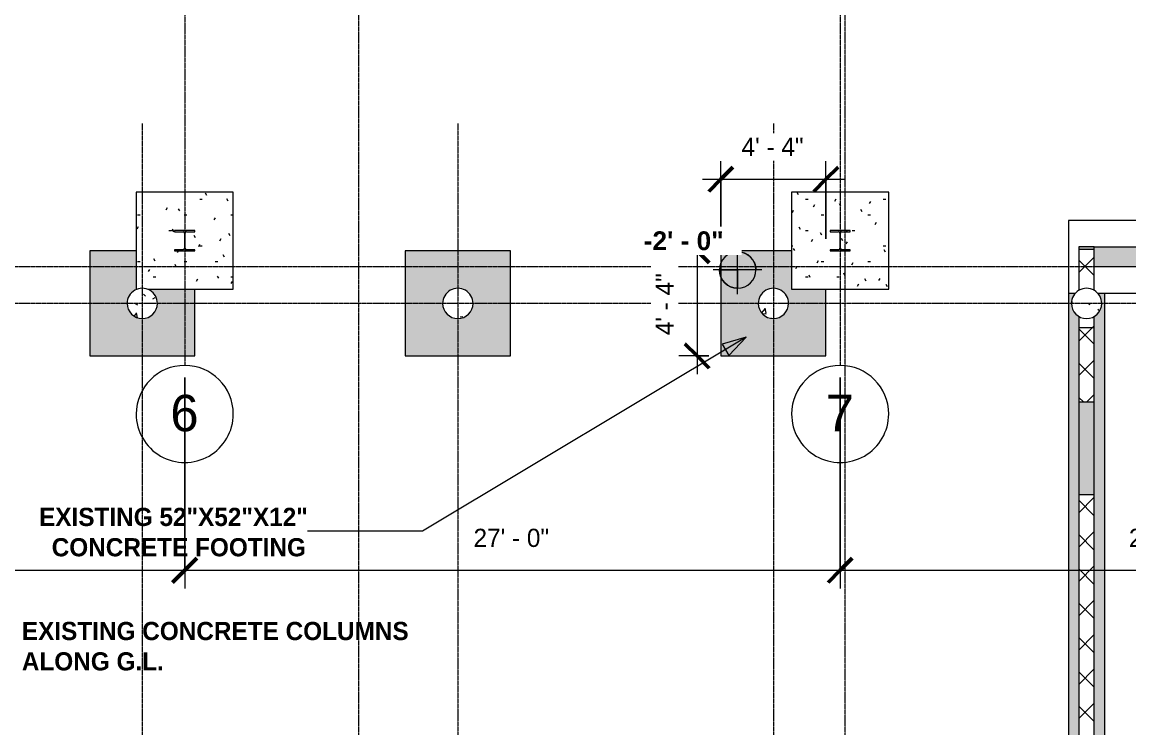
# Model space of a CAD drawing. Header units: inches. Extents: x -4066 to -1326, y 10241 to 12042.
# Drawn here: x -2469 to -1921, y 10590 to 10939 of the extents above; entities that cross this region are included whole.
import ezdxf

# ---------------------------------------------------------------- set-up
doc = ezdxf.new("R2010")
doc.units = ezdxf.units.IN
doc.header["$MEASUREMENT"] = 0
doc.linetypes.add('Grid Line 1_2_', pattern=[0.8749999999999999, 0.4999999999999999, -0.125, 0.125, -0.125])
for name, color, linetype, lineweight in [('A-ANNO-DIMS', 211, 'Continuous', 9), ('A-ANNO-DIMS-96', 211, 'Continuous', 9), ('A-WALL', 113, 'Continuous', 13), ('A-WALL-PATT', 111, 'Continuous', 20), ('G-ANNO-DIMS', 111, 'Continuous', 9), ('G-ANNO-TEXT', 231, 'Continuous', 9), ('S-COLS', 52, 'Continuous', 13), ('S-FNDN', 32, 'Continuous', 13), ('S-GRID', 1, 'Continuous', 9), ('S-GRID-IDEN', 1, 'Continuous', 9)]:
    doc.layers.add(name, color=color, linetype=linetype, lineweight=lineweight)
doc.styles.add('Arial', font='arial.ttf', dxfattribs={"height": 17.99999999999998})
doc.styles.add('Arial_B', font='arialbd.ttf', dxfattribs={"height": 9.285714285714281})
doc.styles.add('Century Gothic', font='', dxfattribs={"height": 8.999999999999991})
doc.styles.add('Century Gothic_B', font='', dxfattribs={"height": 8.999999999999991})
doc.styles.get('Century Gothic').set_extended_font_data('Century Gothic')
doc.styles.get('Century Gothic_B').set_extended_font_data('Century Gothic', bold=True)
doc.dimstyles.new('OD__1_16__Tol__', dxfattribs={"dimscale": 12, "dimtxt": 9.39751442745773, "dimasz": 1, "dimexe": 0.75, "dimexo": 0.5000000000000001, "dimgap": 0.75, "dimtad": 1, "dimdec": 4, "dimrnd": 0.0625, "dimzin": 3, "dimdsep": 46, "dimlunit": 4, "dimtxsty": 'Century Gothic', "dimblk1": 'OBLIQUE', "dimblk2": 'OBLIQUE', "dimsah": 1, "dimcen": 0.09, "dimdle": 0.75, "dimazin": 0, "dimtfac": 1, "dimtdec": 4, "dimtix": 1, "dimtmove": 0, "dimatfit": 3, "dimfxl": 1, "dimtvp": 1, "dimtfill": 1, "dimfrac": 2, "dimtolj": 1, "dimtzin": 0, "dimarcsym": 2})
pattern_1 = [(45, (0, 0), (-8.485281374238571, 8.485281374238571), []), (135, (0, 0), (-8.485281374238571, -8.48528137423857), [])]
pattern_2 = [(0, (0, 0), (30.72, 7.68), [1.267, -21.773, 1.267, -21.773, -122.88]), (0, (0, 0), (30.72, 7.68), [-46.08, 1.267, -44.813, 1.267, -21.773, -53.76]), (0, (0, 0), (30.72, 7.68), [-115.2, 1.267, -14.093, 1.267, -37.133]), (120, (11.52, 3.84), (-22.01107510106448, 22.76430040425796), [1.267, -21.773, 1.267, -21.773, -122.88]), (120, (11.52, 3.84), (-22.01107510106448, 22.76430040425796), [-46.07999999999999, 1.267, -44.813, 1.267, -21.773, -53.75999999999999]), (120, (11.52, 3.84), (-22.01107510106448, 22.76430040425796), [-115.2, 1.267, -14.093, 1.267, -37.133]), (240, (15.36, 19.2), (-8.708924898935503, -30.44430040425795), [1.267, -21.773, 1.267, -21.773, -122.88]), (240, (15.36, 19.2), (-8.708924898935503, -30.44430040425795), [-46.08, 1.267, -44.813, 1.267, -21.773, -53.76]), (240, (15.36, 19.2), (-8.708924898935503, -30.44430040425795), [-115.2, 1.267, -14.093, 1.267, -37.133])]

# ---------------------------------------------------------------- blocks, each defined once
blk = doc.blocks.new('Concrete-Round-Column - 14_-1371887-STRUCTURAL SCHEMATIC - 1ST FLOOR')
at = {"layer": 'S-COLS', "lineweight": 9}
h = blk.add_hatch(dxfattribs=at)
h.set_pattern_fill('FP_3', color=8, style=0, pattern_type=2)
h.set_pattern_definition([(49.99999999999999, (1942.391, -10800.395), (27.54270046216776, -2.409921005199992), [2.88, -31.68]), (355, (1942.391, -10800.395), (-5.327844435381706, 28.88426558997774), [2.304, -25.344]), (100.451, (1944.686, -10800.596), (22.21531621912823, 26.47392965322938), [2.448, -26.924]), (46.184, (1942.391, -10792.715), (40.98187469590783, -6.356421902997745), [4.32, -47.52]), (96.636, (1945.806, -10793.245), (35.89074818015425, 37.40618916795393), [3.671, -40.386]), (351.184, (1942.391, -10792.715), (35.89097341714983, 37.40621617016942), [3.456, -38.016]), (21, (1946.231, -10794.635), (22.92103572469458, -15.46073055541926), [2.88, -31.68]), (326, (1946.231, -10794.635), (9.343532092013643, 27.84573814869183), [2.304, -25.344]), (71.45100000000001, (1948.141, -10795.924), (32.26476914719338, 12.38442158028859), [2.448, -26.924]), (37.50000000000001, (1942.391, -10800.395), (0.4668550243151897, 12.7827070445298), [1.267, -23.77, 1.267, -24.461, -25.44]), (37.50000000000001, (1942.391, -10800.395), (0.4668550243151897, 12.7827070445298), [-50.765, 1.267, -24.173]), (7.499999999999999, (1942.391, -10800.395), (10.10158952275669, 15.14509036333994), [1.267, -13.402, 1.267, -23.194, -9.696]), (7.499999999999999, (1942.391, -10800.395), (10.10158952275669, 15.14509036333994), [-39.13, 1.267, -8.429]), (327.5, (1933.828, -10800.395), (20.49916090120071, -0.8657796178497925), [1.267, -8.333, 1.267, -28.685, -39.744]), (327.5, (1933.828, -10800.395), (20.49916090120071, -0.8657796178497925), [-39.552, 1.267, -38.477]), (317.5, (1929.988, -10800.395), (22.39477935398379, 3.844287929692774), [1.267, -11.213, 1.267, -18.624, -28.224]), (317.5, (1929.988, -10800.395), (22.39477935398379, 3.844287929692774), [-32.371, 1.267, -26.957])])
h.paths.add_polyline_path([(-0.9040251019169999, -7.445316555724445), (0.9040251019129072, -7.445316555724445), (2.659536652816541, -7.012621820129936), (4.260485600482069, -6.172378994190523), (5.613830611281286, -4.973419936796005), (6.640920192397174, -3.485423790318066), (7.2820636306933, -1.79486748214623), (7.499999999997953, 1.176658770418726e-11), (7.2820636306933, 1.794867482166694), (6.640920192397174, 3.48542379033887), (5.583827922115346, 5.000000000018814), (4.260485600482069, 6.172378994213033), (2.659536652816882, 7.012621820151423), (0.9040251019129072, 7.445316555745932), (-0.9040251019169999, 7.445316555745932), (-2.659536652820634, 7.012621820151423), (-4.260485600485139, 6.172378994213374), (-5.613830611285038, 4.97341993681681), (-6.640920192400926, 3.48542379033887), (-7.282063630697052, 1.794867482167717), (-7.488529641973741, -0.09446689736438428), (-7.262727904838811, -1.845851601097763), (-6.640920192400926, -3.485423790317383), (-5.613830611284697, -4.973419936794982), (-4.260485600485139, -6.172378994191887), (-2.659536652820975, -7.012621820129936), (-2.321458185012033, -7.09595067841252)], flags=0)
for centre, start, end in [((-1.106445951876571e-14, -1.696633765323441e-13), 359.9999999999996, 179.9999999999998), ((-1.030504382527269e-14, -1.700262953955794e-13), 179.9999999999998, 359.9999999999992)]:
    blk.add_arc(centre, 7.499999999999845, start, end, dxfattribs=at)
blk = doc.blocks.new('Concrete-Round-Column - 14_-V4-STRUCTURAL SCHEMATIC - 1ST FLOOR')
at = {"layer": 'S-COLS', "lineweight": 9}
h = blk.add_hatch(dxfattribs=at)
h.set_pattern_fill('FP_8', color=8, style=0, pattern_type=2)
h.set_pattern_definition([(49.99999999999999, (2253.203, -10800.395), (27.54270046216776, -2.409921005199992), [2.88, -31.68]), (355, (2253.203, -10800.395), (-5.327844435381706, 28.88426558997774), [2.304, -25.344]), (100.451, (2255.498, -10800.596), (22.21531621912823, 26.47392965322938), [2.448, -26.924]), (46.184, (2253.203, -10792.715), (40.98187469590783, -6.356421902997745), [4.32, -47.52]), (96.636, (2256.618, -10793.245), (35.89074818015425, 37.40618916795393), [3.671, -40.386]), (351.184, (2253.203, -10792.715), (35.89097341714983, 37.40621617016942), [3.456, -38.016]), (21, (2257.043, -10794.635), (22.92103572469458, -15.46073055541926), [2.88, -31.68]), (326, (2257.043, -10794.635), (9.343532092013643, 27.84573814869183), [2.304, -25.344]), (71.45100000000001, (2258.953, -10795.924), (32.26476914719338, 12.38442158028859), [2.448, -26.924]), (37.50000000000001, (2253.203, -10800.395), (0.4668550243151897, 12.7827070445298), [1.267, -23.77, 1.267, -24.461, -25.44]), (37.50000000000001, (2253.203, -10800.395), (0.4668550243151897, 12.7827070445298), [-50.765, 1.267, -24.173]), (7.499999999999999, (2253.203, -10800.395), (10.10158952275669, 15.14509036333994), [1.267, -13.402, 1.267, -23.194, -9.696]), (7.499999999999999, (2253.203, -10800.395), (10.10158952275669, 15.14509036333994), [-39.13, 1.267, -8.429]), (327.5, (2244.64, -10800.395), (20.49916090120071, -0.8657796178497925), [1.267, -8.333, 1.267, -28.685, -39.744]), (327.5, (2244.64, -10800.395), (20.49916090120071, -0.8657796178497925), [-39.552, 1.267, -38.477]), (317.5, (2240.8, -10800.395), (22.39477935398379, 3.844287929692774), [1.267, -11.213, 1.267, -18.624, -28.224]), (317.5, (2240.8, -10800.395), (22.39477935398379, 3.844287929692774), [-32.371, 1.267, -26.957])])
h.paths.add_polyline_path([(0.9040251019125661, -7.445316555723337), (2.6595366528162, -7.012621820128827), (4.260485600481046, -6.172378994190779), (5.613830611280945, -4.973419936794214), (6.640920192396833, -3.485423790316275), (7.282063630692959, -1.794867482144781), (7.499999999997612, 1.185185283247847e-11), (7.282063630692959, 1.794867482167802), (6.640920192396833, 3.485423790339979), (5.613830611280945, 4.973419936817918), (4.260485600481728, 6.172378994214141), (2.659536652816541, 7.01262182015236), (0.9040251019125661, 7.445316555747211), (-0.904025101917341, 7.445316555747211), (-2.659536652821316, 7.01262182015236), (-4.260485600485139, 6.172378994214823), (-5.613830611285379, 4.973419936817577), (-6.640920192401267, 3.485423790339979), (-7.282063630697393, 1.794867482168484), (-7.500000000002045, 1.082867129298393e-11), (-7.282063630697393, -1.794867482144781), (-6.640920192401267, -3.485423790316275), (-5.613830611285379, -4.973419936794214), (-4.260485600485821, -6.172378994190438), (-2.659536652821316, -7.012621820128827), (-0.904025101917341, -7.445316555723337)], flags=0)
for centre, start, end in [((-1.106445951876516e-14, -8.439824824113221e-14), 359.9999999999996, 179.9999999999998), ((-1.030504382527214e-14, -8.476116710436745e-14), 179.9999999999998, 359.9999999999993)]:
    blk.add_arc(centre, 7.499999999999845, start, end, dxfattribs=at)
blk = doc.blocks.new('Concrete-Round-Column - 14_-V5-STRUCTURAL SCHEMATIC - 1ST FLOOR')
at = {"layer": 'S-COLS', "lineweight": 9}
h = blk.add_hatch(dxfattribs=at)
h.set_pattern_fill('FP_9', color=8, style=0, pattern_type=2)
h.set_pattern_definition([(49.99999999999999, (2097.203, -10800.395), (27.54270046216776, -2.409921005199992), [2.88, -31.68]), (355, (2097.203, -10800.395), (-5.327844435381706, 28.88426558997774), [2.304, -25.344]), (100.451, (2099.498, -10800.596), (22.21531621912823, 26.47392965322938), [2.448, -26.924]), (46.184, (2097.203, -10792.715), (40.98187469590783, -6.356421902997745), [4.32, -47.52]), (96.636, (2100.618, -10793.245), (35.89074818015425, 37.40618916795393), [3.671, -40.386]), (351.184, (2097.203, -10792.715), (35.89097341714983, 37.40621617016942), [3.456, -38.016]), (21, (2101.043, -10794.635), (22.92103572469458, -15.46073055541926), [2.88, -31.68]), (326, (2101.043, -10794.635), (9.343532092013643, 27.84573814869183), [2.304, -25.344]), (71.45100000000001, (2102.953, -10795.924), (32.26476914719338, 12.38442158028859), [2.448, -26.924]), (37.50000000000001, (2097.203, -10800.395), (0.4668550243151897, 12.7827070445298), [1.267, -23.77, 1.267, -24.461, -25.44]), (37.50000000000001, (2097.203, -10800.395), (0.4668550243151897, 12.7827070445298), [-50.765, 1.267, -24.173]), (7.499999999999999, (2097.203, -10800.395), (10.10158952275669, 15.14509036333994), [1.267, -13.402, 1.267, -23.194, -9.696]), (7.499999999999999, (2097.203, -10800.395), (10.10158952275669, 15.14509036333994), [-39.13, 1.267, -8.429]), (327.5, (2088.64, -10800.395), (20.49916090120071, -0.8657796178497925), [1.267, -8.333, 1.267, -28.685, -39.744]), (327.5, (2088.64, -10800.395), (20.49916090120071, -0.8657796178497925), [-39.552, 1.267, -38.477]), (317.5, (2084.8, -10800.395), (22.39477935398379, 3.844287929692774), [1.267, -11.213, 1.267, -18.624, -28.224]), (317.5, (2084.8, -10800.395), (22.39477935398379, 3.844287929692774), [-32.371, 1.267, -26.957])])
h.paths.add_polyline_path([(0.9040251019125661, -7.445316555725724), (2.659536652816882, -7.012621820131215), (4.260485600481046, -6.172378994192825), (5.613830611280945, -4.973419936796602), (6.640920192396151, -3.485423790320368), (7.282063630692959, -1.794867482147509), (7.499999999997612, 8.441247700829989e-12), (7.282063630692959, 1.794867482164392), (6.640920192397515, 3.485423790336227), (5.613830611280604, 4.97341993681519), (4.260485600481387, 6.172378994211754), (2.659536652816541, 7.012621820149803), (0.9040251019125661, 7.445316555744653), (-0.904025101917341, 7.445316555744653), (-2.659536652821316, 7.012621820149803), (-4.260485600486844, 6.172378994210731), (-5.613830611285379, 4.97341993681519), (-6.640920192401267, 3.48542379033725), (-7.282063630697393, 1.794867482166097), (-7.500000000002387, 8.10018718766514e-12), (-7.282063630697393, -1.794867482147168), (-6.640920192401267, -3.485423790319345), (-5.613830611285379, -4.973419936796602), (-4.260485600485821, -6.172378994192825), (-2.659536652821316, -7.012621820131215), (-0.904025101917341, -7.445316555725724)], flags=0)
for centre, start, end in [((-1.106445951876516e-14, -8.439824824113221e-14), 359.9999999999996, 179.9999999999998), ((-1.030504382527214e-14, -8.476116710436745e-14), 179.9999999999998, 359.9999999999993)]:
    blk.add_arc(centre, 7.499999999999845, start, end, dxfattribs=at)
blk = doc.blocks.new('W-Wide Flange-Column - W10X49-1602557-STRUCTURAL SCHEMATIC - 1ST FLOOR')
at = {"layer": 'S-COLS', "lineweight": 9}
h = blk.add_hatch(dxfattribs=at)
h.set_pattern_fill('FP_18', color=256, style=0, pattern_type=2)
h.set_pattern_definition([(45, (2064.203, -10831.386), (-9.503515139147199, 9.503515139147199), []), (45, (2064.203, -10816.986), (-9.503515139147199, 9.503515139147199), [])])
h.paths.add_polyline_path([(-5.000000000001932, -4.990234374992951), (4.999999999996816, -4.990234374993121), (4.999999999997839, -4.431640624993235), (0.8613281249976125, -4.431640624993064), (0.3724300770677473, -4.229132422922759), (0.1699218749979536, -3.740234374993065), (0.1699218749979536, 3.740234375007048), (0.3724300770680883, 4.229132422936742), (0.8613281249965893, 4.431640625007048), (4.999999999997839, 4.431640625006877), (4.999999999997839, 4.990234375006763), (-5.000000000001932, 4.990234375006934), (-5.000000000001932, 4.431640625007048), (-0.8613281250017052, 4.431640625007048), (-0.3724300770721811, 4.229132422936742), (-0.1699218750023874, 3.740234375007048), (-0.1699218750023874, -3.740234374993065), (-0.3724300770725221, -4.229132422922759), (-0.8613281250037516, -4.431640624993064), (-5.000000000001932, -4.431640624993064)], flags=0)
for p, q in [((4.999999999999993, 4.990234374999829), (-5.000000000000004, 4.990234374999829)), ((-5.000000000000004, 4.990234374999829), (-5.000000000000004, 4.431640624999829)), ((-5.000000000000004, 4.431640624999829), (-0.8613281250000152, 4.431640624999829)), ((-0.169921875000006, 3.740234374999829), (-0.1699218750000061, -3.740234375000158)), ((0.169921874999994, -3.740234375000171), (0.1699218749999939, 3.740234374999825)), ((0.8613281249999939, 4.431640624999829), (4.999999999999993, 4.431640624999829)), ((4.999999999999993, 4.431640624999829), (4.999999999999993, 4.990234374999829)), ((-0.8613281250000059, -4.431640625000166), (-5.000000000000004, -4.431640625000166)), ((-5.000000000000004, -4.431640625000166), (-5.000000000000004, -4.990234375000167)), ((-5.000000000000004, -4.990234375000167), (4.999999999999993, -4.990234375000167)), ((4.999999999999993, -4.431640625000166), (0.8613281249999979, -4.431640625000167)), ((4.999999999999993, -4.990234375000167), (4.999999999999993, -4.431640625000166))]:
    blk.add_line(p, q, dxfattribs=at)
for centre, radius, start, end in [((-0.8613281250000059, 3.74023437499983), 0.6914062500000004, 2.671665932429354e-13, 90.00000000000081), ((0.8613281249999937, 3.74023437499983), 0.6914062499999992, 90.00000000000034, 180.0000000000004), ((-0.8613281250000059, -3.740234375000167), 0.6914062499999992, 269.9999999999999, 8.333053265434414e-13), ((0.8613281249999937, -3.740234375000167), 0.6914062500000004, 180.0000000000004, 270.0000000000001)]:
    blk.add_arc(centre, radius, start, end, dxfattribs=at)
blk = doc.blocks.new('W-Wide Flange-Column - W10X49-V15-STRUCTURAL SCHEMATIC - 1ST FLOOR')
at = {"layer": 'S-COLS', "lineweight": 9}
h = blk.add_hatch(dxfattribs=at)
h.set_pattern_fill('FP_28', color=256, style=0, pattern_type=2)
h.set_pattern_definition([(45, (2388.203, -10831.386), (-9.503515139147199, 9.503515139147199), []), (45, (2388.203, -10816.986), (-9.503515139147199, 9.503515139147199), [])])
h.paths.add_polyline_path([(4.999999999997498, -4.990234374990904), (4.999999999997498, -4.431640624990847), (0.8613281249972714, -4.431640624990847), (0.3724300770677473, -4.229132422920542), (0.1699218749972715, -3.740234374991018), (0.1699218749972715, 3.740234375009265), (0.3724300770677473, 4.229132422938789), (0.8613281249945429, 4.431640625009094), (4.999999999997498, 4.431640625009094), (4.999999999997498, 4.990234375009151), (-5.000000000002614, 4.990234375009151), (-5.000000000002614, 4.431640625009094), (-0.8613281250023873, 4.431640625009094), (-0.3724300770732042, 4.229132422938789), (-0.1699218750027285, 3.740234375009265), (-0.1699218750027285, -3.740234374991018), (-0.3724300770732042, -4.229132422920542), (-0.8613281250040926, -4.431640624990847), (-5.000000000002614, -4.431640624990847), (-5.000000000002614, -4.990234374990904)], flags=0)
for p, q in [((4.999999999999993, 4.990234374999829), (-5.000000000000004, 4.990234374999829)), ((-5.000000000000004, 4.990234374999829), (-5.000000000000004, 4.431640624999829)), ((-5.000000000000004, 4.431640624999829), (-0.8613281250000152, 4.431640624999829)), ((-0.169921875000006, 3.740234374999829), (-0.1699218750000061, -3.740234375000158)), ((0.169921874999994, -3.740234375000171), (0.1699218749999939, 3.740234374999825)), ((0.8613281249999939, 4.431640624999829), (4.999999999999993, 4.431640624999829)), ((4.999999999999993, 4.431640624999829), (4.999999999999993, 4.990234374999829)), ((-0.8613281250000059, -4.431640625000166), (-5.000000000000004, -4.431640625000166)), ((-5.000000000000004, -4.431640625000166), (-5.000000000000004, -4.990234375000167)), ((-5.000000000000004, -4.990234375000167), (4.999999999999993, -4.990234375000167)), ((4.999999999999993, -4.431640625000166), (0.8613281249999979, -4.431640625000167)), ((4.999999999999993, -4.990234375000167), (4.999999999999993, -4.431640625000166))]:
    blk.add_line(p, q, dxfattribs=at)
for centre, radius, start, end in [((-0.8613281250000059, 3.74023437499983), 0.6914062500000004, 2.671665932429354e-13, 90.00000000000081), ((0.8613281249999937, 3.74023437499983), 0.6914062499999992, 90.00000000000034, 180.0000000000004), ((-0.8613281250000059, -3.740234375000167), 0.6914062499999992, 269.9999999999999, 8.333053265434414e-13), ((0.8613281249999937, -3.740234375000167), 0.6914062500000004, 180.0000000000004, 270.0000000000001)]:
    blk.add_arc(centre, radius, start, end, dxfattribs=at)
blk = doc.blocks.new('Concrete-Round-Column - 14_-V19-STRUCTURAL SCHEMATIC - 1ST FLOOR')
at = {"layer": 'S-COLS', "lineweight": 9}
h = blk.add_hatch(dxfattribs=at)
h.set_pattern_fill('FP_32', color=8, style=0, pattern_type=2)
h.set_pattern_definition([(49.99999999999999, (2409.203, -10800.395), (27.54270046216776, -2.409921005199992), [2.88, -31.68]), (355, (2409.203, -10800.395), (-5.327844435381706, 28.88426558997774), [2.304, -25.344]), (100.451, (2411.498, -10800.596), (22.21531621912823, 26.47392965322938), [2.448, -26.924]), (46.184, (2409.203, -10792.715), (40.98187469590783, -6.356421902997745), [4.32, -47.52]), (96.636, (2412.618, -10793.245), (35.89074818015425, 37.40618916795393), [3.671, -40.386]), (351.184, (2409.203, -10792.715), (35.89097341714983, 37.40621617016942), [3.456, -38.016]), (21, (2413.043, -10794.635), (22.92103572469458, -15.46073055541926), [2.88, -31.68]), (326, (2413.043, -10794.635), (9.343532092013643, 27.84573814869183), [2.304, -25.344]), (71.45100000000001, (2414.953, -10795.924), (32.26476914719338, 12.38442158028859), [2.448, -26.924]), (37.50000000000001, (2409.203, -10800.395), (0.4668550243151897, 12.7827070445298), [1.267, -23.77, 1.267, -24.461, -25.44]), (37.50000000000001, (2409.203, -10800.395), (0.4668550243151897, 12.7827070445298), [-50.765, 1.267, -24.173]), (7.499999999999999, (2409.203, -10800.395), (10.10158952275669, 15.14509036333994), [1.267, -13.402, 1.267, -23.194, -9.696]), (7.499999999999999, (2409.203, -10800.395), (10.10158952275669, 15.14509036333994), [-39.13, 1.267, -8.429]), (327.5, (2400.64, -10800.395), (20.49916090120071, -0.8657796178497925), [1.267, -8.333, 1.267, -28.685, -39.744]), (327.5, (2400.64, -10800.395), (20.49916090120071, -0.8657796178497925), [-39.552, 1.267, -38.477]), (317.5, (2396.8, -10800.395), (22.39477935398379, 3.844287929692774), [1.267, -11.213, 1.267, -18.624, -28.224]), (317.5, (2396.8, -10800.395), (22.39477935398379, 3.844287929692774), [-32.371, 1.267, -26.957])])
h.paths.add_polyline_path([(0.9040251019129072, -7.445316555725724), (2.659536652817223, -7.012621820131215), (4.260485600480705, -6.172378994193166), (5.613830611280945, -4.973419936796943), (6.640920192397174, -3.485423790318662), (7.282063630692959, -1.794867482147168), (7.499999999997612, 8.782308213994837e-12), (7.282063630692959, 1.794867482164733), (6.640920192397515, 3.485423790336227), (5.613830611280945, 4.973419936814849), (4.260485600481387, 6.172378994211754), (2.659536652816882, 7.012621820149803), (0.9040251019129072, 7.445316555744653), (-0.9040251019169999, 7.445316555744653), (-2.70219236569892, 6.990234375014238), (-4.260485600485821, 6.172378994211754), (-5.613830611285379, 4.973419936814849), (-6.640920192401267, 3.48542379033725), (-7.282063630697393, 1.794867482166097), (-7.500000000002045, 8.10018718766514e-12), (-7.282063630697393, -1.794867482147168), (-6.640920192401267, -3.485423790319004), (-5.613830611285379, -4.973419936796602), (-4.260485600485139, -6.172378994193166), (-2.659536652820975, -7.012621820131215), (-0.9040251019169999, -7.445316555725724)], flags=0)
for centre, start, end in [((-1.106445951876516e-14, -8.439824824113221e-14), 359.9999999999996, 179.9999999999998), ((-1.030504382527214e-14, -8.476116710436745e-14), 179.9999999999998, 359.9999999999993)]:
    blk.add_arc(centre, 7.499999999999845, start, end, dxfattribs=at)
blk = doc.blocks.new('Grid - Grid Head - Circle-50561-STRUCTURAL SCHEMATIC - 1ST FLOOR')
at = {"layer": 'S-GRID-IDEN'}
for centre, start, end in [((3.326430646399931e-61, -4.078299540852453e-18), 359.9999999999996, 179.9999999999998), ((-3.063147132161011e-60, 3.755506388259091e-17), 179.9999999999998, 359.9999999999993)]:
    blk.add_arc(centre, 0.2500000000000002, start, end, dxfattribs=at)
blk = doc.blocks.new('DIMBLOCK11-STRUCTURAL SCHEMATIC - 1ST FLOOR')
at = {"layer": 'A-ANNO-DIMS-96'}
for p, q in [((-2123.203253864361, 10832.39539013941), (-2123.203253864361, 10870.76186292059)), ((-2071.203253864361, 10832.39539013941), (-2071.203253864361, 10870.76186292059)), ((-2132.203253864361, 10861.76186292059), (-2062.203253864361, 10861.76186292059)), ((-2123.203253864361, 10861.76186292059), (-2123.203253864361, 10832.39539013941)), ((-2071.203253864361, 10861.76186292059), (-2071.203253864361, 10832.39539013941))]:
    blk.add_line(p, q, dxfattribs=at)
at = {"layer": 'A-ANNO-DIMS-96', "lineweight": 50}
for p, q in [((-2123.203253864361, 10861.76186292059), (-2117.203253864361, 10867.76186292059)), ((-2071.203253864361, 10861.76186292059), (-2065.203253864361, 10867.76186292059)), ((-2123.203253864361, 10861.76186292059), (-2129.203253864361, 10855.76186292059)), ((-2071.203253864361, 10861.76186292059), (-2077.203253864361, 10855.76186292059))]:
    blk.add_line(p, q, dxfattribs=at)
at = {"layer": 'A-ANNO-DIMS-96', "color": 0, "insert": (-2112.94036135796, 10882.29770014705), "char_height": 8.999999999999998, "width": 37.76905798463964, "attachment_point": 1, "line_spacing_factor": 0.9845015114479527, "style": 'Century Gothic', "bg_fill": 3, "box_fill_scale": 1.25, "bg_fill_color": 256, "bg_fill_true_color": 13158600, "bg_fill_transparency": 0}
blk.add_mtext('4\' - 4"', dxfattribs=at)
blk = doc.blocks.new('_Oblique')
at = {"color": 0, "linetype": 'ByBlock', "lineweight": -2}
blk.add_line((-0.5, -0.5), (0.5, 0.5), dxfattribs=at)
blk = doc.blocks.new('DIMBLOCK12-STRUCTURAL SCHEMATIC - 1ST FLOOR')
at = {"layer": 'A-ANNO-DIMS-96'}
for p, q in [((-2134.931688078922, 10835.39539013941), (-2134.931688078921, 10765.39539013941)), ((-2129.203253864361, 10826.39539013941), (-2143.931688078922, 10826.39539013941)), ((-2134.931688078921, 10826.39539013941), (-2129.203253864361, 10826.39539013941)), ((-2129.203253864361, 10774.39539013941), (-2143.931688078921, 10774.39539013941)), ((-2134.931688078921, 10774.39539013941), (-2129.203253864361, 10774.39539013941))]:
    blk.add_line(p, q, dxfattribs=at)
at = {"layer": 'A-ANNO-DIMS-96', "lineweight": 50}
for p, q in [((-2134.931688078922, 10826.39539013941), (-2140.931688078922, 10832.39539013941)), ((-2134.931688078922, 10826.39539013941), (-2128.931688078922, 10820.39539013941)), ((-2134.931688078921, 10774.39539013941), (-2140.931688078921, 10780.39539013941)), ((-2134.931688078921, 10774.39539013941), (-2128.931688078921, 10768.39539013941))]:
    blk.add_line(p, q, dxfattribs=at)
at = {"layer": 'A-ANNO-DIMS-96', "color": 0, "insert": (-2155.467525305378, 10784.65828264581), "char_height": 8.999999999999998, "width": 37.76905798463964, "attachment_point": 1, "rotation": 89.99999999999963, "line_spacing_factor": 0.9845015114479527, "style": 'Century Gothic', "bg_fill": 3, "box_fill_scale": 1.25, "bg_fill_color": 256, "bg_fill_true_color": 13158600, "bg_fill_transparency": 0}
blk.add_mtext('4\' - 4"', dxfattribs=at)
blk = doc.blocks.new('Spot Elevations - Spot Elevation - Target Filled 2-1621861-STRUCTURAL SCHEMATIC - 1ST FLOOR')
at = {"layer": 'G-ANNO-DIMS'}
h = blk.add_hatch(color=256, dxfattribs=at)
edge = h.paths.add_edge_path(flags=0)
edge.add_line((1.249000902703301e-16, 0), (-0.09374999999999985, 0))
edge.add_arc((5.724587470723462e-16, -3.434752482434078e-16), 0.09375000000000037, 90.00000000000063, 180.0000000000002, ccw=False)
edge.add_line((1.249000902703301e-16, 0.09375000000000007), (1.249000902703301e-16, 0))
h = blk.add_hatch(color=256, dxfattribs=at)
edge = h.paths.add_edge_path(flags=0)
edge.add_line((1.249000902703301e-16, 0), (0.09375000000000029, 0))
edge.add_arc((2.289834988289385e-16, 6.245004513516504e-17), 0.09374999999999996, 269.99999999999955, 359.99999999999966, ccw=False)
edge.add_line((1.249000902703301e-16, -0.09375), (1.249000902703301e-16, 0))
for p, q in [((-2.706168622523819e-16, 0.1243846875261664), (-2.706168622523819e-16, -0.125)), ((1.249000902703301e-16, 0), (1.249000902703301e-16, 0.09375000000000007)), ((0.1250000000000001, 7.067913962433002e-16), (-0.1249999999999998, 7.067913962433002e-16)), ((-0.09374999999999985, 0), (1.249000902703301e-16, 0)), ((1.249000902703301e-16, 0), (1.249000902703301e-16, -0.09375)), ((0.09375000000000029, 0), (1.249000902703301e-16, 0))]:
    blk.add_line(p, q, dxfattribs=at)
blk.add_circle((1.249000902703301e-16, 0), 0.09375000000000007, dxfattribs=at)
for centre, radius, start, end in [((5.724587470723462e-16, -3.434752482434078e-16), 0.09375000000000037, 90.00000000000026, 179.9999999999999), ((2.289834988289385e-16, 6.245004513516504e-17), 0.09374999999999996, 269.9999999999992, 359.9999999999993)]:
    blk.add_arc(centre, radius, start, end, dxfattribs=at)
blk = doc.blocks.new('DIMBLOCK31-STRUCTURAL SCHEMATIC - 1ST FLOOR')
at = {"layer": 'A-ANNO-DIMS-96'}
for p, q in [((-2712.20325386436, 10763.69705680641), (-2712.20325386436, 10659.41574586703)), ((-2712.20325386436, 10668.41574586703), (-2712.20325386436, 10763.69705680642)), ((-2388.20325386436, 10763.69705680641), (-2388.20325386436, 10659.41574586703)), ((-2388.20325386436, 10668.41574586703), (-2388.20325386436, 10763.69705680641)), ((-2712.20325386436, 10668.41574586703), (-2388.20325386436, 10668.41574586703))]:
    blk.add_line(p, q, dxfattribs=at)
at = {"layer": 'A-ANNO-DIMS-96', "lineweight": 50}
for p, q in [((-2712.20325386436, 10668.41574586703), (-2706.20325386436, 10674.41574586703)), ((-2388.20325386436, 10668.41574586703), (-2382.20325386436, 10674.41574586703)), ((-2712.20325386436, 10668.41574586703), (-2718.20325386436, 10662.41574586703)), ((-2388.20325386436, 10668.41574586703), (-2394.20325386436, 10662.41574586703))]:
    blk.add_line(p, q, dxfattribs=at)
at = {"layer": 'A-ANNO-DIMS-96', "color": 0, "insert": (-2569.445783406297, 10688.95158309349), "char_height": 8.999999999999998, "width": 46.18207090064941, "attachment_point": 1, "line_spacing_factor": 0.9845015114479527, "style": 'Century Gothic', "bg_fill": 3, "box_fill_scale": 1.25, "bg_fill_color": 256, "bg_fill_true_color": 13158600, "bg_fill_transparency": 0}
blk.add_mtext('27\' - 0"', dxfattribs=at)
blk = doc.blocks.new('DIMBLOCK32-STRUCTURAL SCHEMATIC - 1ST FLOOR')
at = {"layer": 'A-ANNO-DIMS-96'}
for p, q in [((-2388.20325386436, 10763.69705680641), (-2388.20325386436, 10659.41574586703)), ((-2388.20325386436, 10668.41574586703), (-2388.20325386436, 10763.69705680641)), ((-2064.20325386436, 10763.69705680641), (-2064.20325386436, 10659.41574586703)), ((-2064.20325386436, 10668.41574586703), (-2064.20325386436, 10763.69705680641)), ((-2388.20325386436, 10668.41574586703), (-2064.20325386436, 10668.41574586703))]:
    blk.add_line(p, q, dxfattribs=at)
at = {"layer": 'A-ANNO-DIMS-96', "lineweight": 50}
for p, q in [((-2388.20325386436, 10668.41574586703), (-2382.20325386436, 10674.41574586703)), ((-2064.20325386436, 10668.41574586703), (-2058.20325386436, 10674.41574586703)), ((-2388.20325386436, 10668.41574586703), (-2394.20325386436, 10662.41574586703)), ((-2064.20325386436, 10668.41574586703), (-2070.20325386436, 10662.41574586703))]:
    blk.add_line(p, q, dxfattribs=at)
at = {"layer": 'A-ANNO-DIMS-96', "color": 0, "insert": (-2245.445783406297, 10688.95158309349), "char_height": 8.999999999999998, "width": 46.18207090064941, "attachment_point": 1, "line_spacing_factor": 0.9845015114479527, "style": 'Century Gothic', "bg_fill": 3, "box_fill_scale": 1.25, "bg_fill_color": 256, "bg_fill_true_color": 13158600, "bg_fill_transparency": 0}
blk.add_mtext('27\' - 0"', dxfattribs=at)
blk = doc.blocks.new('DIMBLOCK33-STRUCTURAL SCHEMATIC - 1ST FLOOR')
at = {"layer": 'A-ANNO-DIMS-96'}
for p, q in [((-2064.20325386436, 10763.69705680641), (-2064.20325386436, 10659.41574586703)), ((-2064.20325386436, 10668.41574586703), (-2064.20325386436, 10763.69705680641)), ((-1740.20325386436, 10763.69705680641), (-1740.20325386436, 10659.41574586703)), ((-1740.20325386436, 10668.41574586703), (-1740.20325386436, 10763.69705680641)), ((-2064.20325386436, 10668.41574586703), (-1740.20325386436, 10668.41574586703))]:
    blk.add_line(p, q, dxfattribs=at)
at = {"layer": 'A-ANNO-DIMS-96', "lineweight": 50}
for p, q in [((-2064.20325386436, 10668.41574586703), (-2058.20325386436, 10674.41574586703)), ((-1740.20325386436, 10668.41574586703), (-1734.20325386436, 10674.41574586703)), ((-2064.20325386436, 10668.41574586703), (-2070.20325386436, 10662.41574586703)), ((-1740.20325386436, 10668.41574586703), (-1746.20325386436, 10662.41574586703))]:
    blk.add_line(p, q, dxfattribs=at)
at = {"layer": 'A-ANNO-DIMS-96', "color": 0, "insert": (-1921.445783406297, 10688.95158309349), "char_height": 8.999999999999998, "width": 46.18207090064941, "attachment_point": 1, "line_spacing_factor": 0.9845015114479527, "style": 'Century Gothic', "bg_fill": 3, "box_fill_scale": 1.25, "bg_fill_color": 256, "bg_fill_true_color": 13158600, "bg_fill_transparency": 0}
blk.add_mtext('27\' - 0"', dxfattribs=at)

msp = doc.modelspace()

# ---------------------------------------------------------------- hatches: boundary and pattern name
at = {"layer": 'A-WALL'}
for color, points in [(256, [(-1938.578253864363, 10827.02039013943), (-1938.578253864363, 10828.39539013943), (-1946.203253864363, 10828.39539013943), (-1946.203253864363, 10827.02039013943)]), (254, [(-1946.203253864365, 10705.64539013942), (-1938.578253864364, 10705.64539013942), (-1938.578253864363, 10751.64539013942), (-1946.203253864363, 10751.64539013942), (-1946.203253864364, 10728.04480616342)])]:
    msp.add_hatch(color=color, dxfattribs=at).paths.add_polyline_path(points, flags=0)
at = {"layer": 'A-WALL-PATT', "lineweight": 9}
h = msp.add_hatch(dxfattribs=at)
h.set_pattern_fill('FP_1', color=256, style=0, pattern_type=2)
h.set_pattern_definition(pattern_1)
h.paths.add_polyline_path([(-1938.578253864363, 10806.80289011451), (-1938.578253864363, 10827.02039013943), (-1946.203253864363, 10827.02039013943), (-1946.203253864363, 10806.80289011451), (-1945.050290517183, 10807.40801195956), (-1943.294778966279, 10807.84070669515), (-1941.486728762449, 10807.84070669515), (-1939.731217211545, 10807.40801195956)], flags=0)
h = msp.add_hatch(dxfattribs=at)
h.set_pattern_fill('FP_1', style=0, pattern_type=2)
h.set_pattern_definition(pattern_1)
h.paths.add_polyline_path([(-1938.578253864367, 10386.77039013942), (-1938.578253864364, 10705.64539013942), (-1946.203253864365, 10705.64539013942), (-1946.203253864367, 10386.77039013942)], flags=0)
h.paths.add_polyline_path([(-1938.578253864363, 10751.64539013942), (-1938.578253864363, 10793.98789016433), (-1939.731217211545, 10793.38276831928), (-1941.486728762449, 10792.95007358368), (-1943.294778966279, 10792.95007358368), (-1945.111426572777, 10793.41485499649), (-1946.203253864363, 10793.98789016432), (-1946.203253864363, 10751.64539013942), (-1941.486728762449, 10751.64539013942)], flags=0)
at = {"layer": 'S-FNDN', "lineweight": 9}
h = msp.add_hatch(dxfattribs=at)
h.set_pattern_fill('FP_27', color=256, style=0, pattern_type=2)
h.set_pattern_definition(pattern_2)
h.paths.add_polyline_path([(-2411.90544623006, 10807.38562451442), (-2411.862790517182, 10807.40801195956), (-2410.107278966278, 10807.84070669515), (-2408.299228762448, 10807.84070669515), (-2406.501061498666, 10807.38562451442), (-2364.203253864362, 10807.40801195956), (-2364.203253864362, 10855.38562451442), (-2412.203253864362, 10855.38562451442), (-2412.203253864363, 10807.38562451442), (-2412.047167715952, 10807.38562451442)], flags=0)
h.paths.add_polyline_path([(-2389.064580174989, 10826.39539013942), (-2393.203252049989, 10826.39539013942), (-2393.203252049989, 10826.95398388942), (-2389.064580174989, 10826.95398388942), (-2388.575682127059, 10827.15649209149), (-2388.373173924989, 10827.64539013942), (-2388.373173924989, 10835.12585888942), (-2388.575682127059, 10835.61475693735), (-2389.064580174989, 10835.81726513942), (-2393.203252049989, 10835.81726513942), (-2393.203252049989, 10836.37585888942), (-2383.203252049989, 10836.37585888942), (-2383.203252049989, 10835.81726513942), (-2387.341923924989, 10835.81726513942), (-2387.830821972918, 10835.61475693735), (-2388.033330174989, 10835.12585888942), (-2388.033330174989, 10827.64539013942), (-2387.830821972918, 10827.15649209149), (-2387.341923924989, 10826.95398388942), (-2383.203252049989, 10826.95398388942), (-2383.203252049989, 10826.39539013942), (-2387.341923924989, 10826.39539013942)], flags=0)
h = msp.add_hatch(dxfattribs=at)
h.set_pattern_fill('FP_27', color=256, style=0, pattern_type=2)
h.set_pattern_definition(pattern_2)
h.paths.add_polyline_path([(-2088.203253864363, 10807.38562451442), (-2040.203253864362, 10807.38562451442), (-2040.203253864361, 10855.38562451442), (-2088.203253864362, 10855.38562451442), (-2088.203253864363, 10826.39539013942)], flags=0)
h.paths.add_polyline_path([(-2059.203252049988, 10826.39539013942), (-2069.203252049988, 10826.39539013942), (-2069.203252049988, 10826.95398388942), (-2065.064580174988, 10826.95398388942), (-2064.575682127059, 10827.15649209149), (-2064.373173924989, 10827.64539013942), (-2064.373173924989, 10835.12585888942), (-2064.575682127058, 10835.61475693735), (-2065.064580174988, 10835.81726513942), (-2069.203252049988, 10835.81726513942), (-2069.203252049988, 10836.37585888942), (-2059.203252049988, 10836.37585888942), (-2059.203252049988, 10835.81726513942), (-2063.341923924989, 10835.81726513942), (-2063.830821972918, 10835.61475693735), (-2064.033330174988, 10835.12585888942), (-2064.033330174988, 10827.64539013942), (-2063.830821972919, 10827.15649209149), (-2063.341923924989, 10826.95398388942), (-2059.203252049988, 10826.95398388942)], flags=0)
at = {"layer": 'S-FNDN'}
for color, points in [(256, [(-1625.203253864361, 10818.39539013942), (-1585.453253864373, 10818.39539013942), (-1585.453253864373, 10828.39539013942), (-1620.033331989361, 10828.39539013942), (-1620.033331989361, 10827.64539013942), (-1619.825358810942, 10827.15422842417), (-1619.341925739361, 10826.95398388943), (-1615.203253864361, 10826.95398388943), (-1615.203253864361, 10826.39539013943), (-1625.203253864361, 10826.39539013943), (-1625.203253864361, 10826.95398388943), (-1621.064581989361, 10826.95398388943), (-1620.575411847371, 10827.15714898467), (-1620.373175739361, 10827.64539013942), (-1620.373175739361, 10828.39539013942), (-1740.033330174988, 10828.39539013942), (-1740.023748343361, 10827.62225755155), (-1739.830821972918, 10827.15649209149), (-1739.341923924988, 10826.95398388942), (-1735.203252049988, 10826.95398388942), (-1735.203252049988, 10826.39539013942), (-1745.203252049988, 10826.39539013942), (-1745.203252049988, 10826.95398388942), (-1741.064580174988, 10826.95398388942), (-1740.575682127059, 10827.15649209149), (-1740.373173924988, 10827.64539013942), (-1740.373173924988, 10828.39539013942), (-1938.578253864363, 10828.39539013942), (-1938.578253864363, 10818.39539013942), (-1632.764508634282, 10818.39539013942)]), (7, [(-2435.203253864363, 10774.39539013942), (-2383.203253864363, 10774.39539013942), (-2383.203253864363, 10807.38562451442), (-2406.501061498666, 10807.38562451442), (-2404.94276826388, 10806.56776913362), (-2403.58942325308, 10805.36881007622), (-2402.562333671964, 10803.88081392975), (-2401.921190233668, 10802.19025762157), (-2401.703253864363, 10800.39539013942), (-2401.921190233668, 10798.60052265726), (-2402.562333671964, 10796.90996634909), (-2403.58942325308, 10795.42197020261), (-2404.94276826388, 10794.22301114522), (-2406.543717211542, 10793.38276831928), (-2408.299228762448, 10792.95007358368), (-2410.107278966278, 10792.95007358368), (-2411.862790517182, 10793.38276831928), (-2413.463739464846, 10794.22301114522), (-2414.817084475646, 10795.42197020261), (-2415.844174056762, 10796.90996634909), (-2416.485317495059, 10798.60052265726), (-2416.703253864363, 10800.39539013942), (-2416.485317495059, 10802.19025762158), (-2415.844174056762, 10803.88081392975), (-2414.817084475646, 10805.36881007622), (-2413.463739464847, 10806.56776913362), (-2411.90544623006, 10807.38562451442), (-2412.203253864363, 10807.40801195956), (-2412.203253864363, 10826.39539013942), (-2435.203253864363, 10826.39539013942), (-2435.203253864363, 10795.42197020261)])]:
    msp.add_hatch(color=color, dxfattribs=at).paths.add_polyline_path(points, flags=0)
h = msp.add_hatch(color=7, dxfattribs=at)
h.paths.add_polyline_path([(-2245.921190233668, 10774.39539013942), (-2227.203253864363, 10774.39539013942), (-2227.203253864363, 10826.39539013942), (-2279.203253864363, 10826.39539013942), (-2279.203253864364, 10774.39539013942), (-2247.58942325308, 10774.39539013942)], flags=0)
h.paths.add_polyline_path([(-2254.107278966278, 10792.95007358369), (-2255.862790517182, 10793.38276831928), (-2257.463739464846, 10794.22301114522), (-2258.817084475646, 10795.42197020261), (-2259.844174056762, 10796.90996634909), (-2260.485317495058, 10798.60052265726), (-2260.703253864363, 10800.39539013942), (-2260.485317495058, 10802.19025762158), (-2259.844174056762, 10803.88081392975), (-2258.817084475646, 10805.36881007623), (-2257.463739464846, 10806.56776913362), (-2255.862790517182, 10807.40801195956), (-2254.107278966278, 10807.84070669516), (-2252.299228762448, 10807.84070669516), (-2250.543717211544, 10807.40801195956), (-2248.942768263879, 10806.56776913362), (-2247.58942325308, 10805.36881007623), (-2246.562333671964, 10803.88081392975), (-2245.921190233667, 10802.19025762158), (-2245.703253864363, 10800.39539013942), (-2245.921190233667, 10798.60052265726), (-2246.562333671964, 10796.90996634909), (-2247.58942325308, 10795.42197020261), (-2248.942768263879, 10794.22301114522), (-2250.543717211544, 10793.38276831928), (-2252.299228762448, 10792.95007358369)], flags=0)
h = msp.add_hatch(color=7, dxfattribs=at)
h.paths.add_polyline_path([(-2088.203253864363, 10774.39539013942), (-2071.203253864363, 10774.39539013942), (-2071.203253864362, 10807.38562451442), (-2088.203253864363, 10807.38562451442), (-2088.203253864363, 10826.39539013942), (-2123.203253864363, 10826.39539013942), (-2123.203253864364, 10774.39539013942), (-2089.921190233668, 10774.39539013942)], flags=0)
h.paths.add_polyline_path([(-2098.107278966278, 10792.95007358368), (-2099.862790517182, 10793.38276831928), (-2101.463739464846, 10794.22301114522), (-2102.817084475646, 10795.42197020261), (-2103.844174056762, 10796.90996634909), (-2104.485317495058, 10798.60052265726), (-2104.703253864363, 10800.39539013942), (-2104.485317495058, 10802.19025762157), (-2103.844174056762, 10803.88081392975), (-2102.817084475646, 10805.36881007622), (-2101.463739464847, 10806.56776913362), (-2099.862790517182, 10807.40801195956), (-2098.107278966278, 10807.84070669515), (-2096.299228762448, 10807.84070669515), (-2094.543717211544, 10807.40801195956), (-2092.942768263879, 10806.56776913362), (-2091.58942325308, 10805.36881007622), (-2090.562333671963, 10803.88081392975), (-2089.921190233667, 10802.19025762157), (-2089.703253864363, 10800.39539013942), (-2089.921190233667, 10798.60052265726), (-2090.562333671964, 10796.90996634909), (-2091.58942325308, 10795.42197020261), (-2092.942768263879, 10794.22301114522), (-2094.543717211543, 10793.38276831928), (-2096.299228762448, 10792.95007358368)], flags=0)
h = msp.add_hatch(color=256, dxfattribs=at)
h.paths.add_polyline_path([(-1933.390753864363, 10800.39539013942), (-1933.390753864363, 10805.39539013943), (-1936.776923253081, 10805.36881007622), (-1935.749833671965, 10803.88081392975), (-1935.108690233669, 10802.19025762157), (-1934.890753864364, 10800.39539013942)], flags=0)
h.paths.add_polyline_path([(-1951.390753864363, 10800.39539013942), (-1949.890753864364, 10800.39539013942), (-1949.672817495059, 10802.19025762157), (-1949.031674056763, 10803.88081392975), (-1948.004584475647, 10805.39539013943), (-1951.390753864363, 10805.39539013943), (-1951.390753864363, 10803.03150610721)], flags=0)
h = msp.add_hatch(color=7, dxfattribs=at)
h.paths.add_polyline_path([(-1933.390753864366, 10381.58289013942), (-1933.390753864363, 10800.39539013942), (-1934.890753864364, 10800.39539013942), (-1935.108690233669, 10798.60052265726), (-1935.749833671965, 10796.90996634909), (-1936.776923253081, 10795.42197020261), (-1938.13026826388, 10794.22301114522), (-1938.578253864363, 10793.98789016433), (-1938.578253864366, 10386.77039013942), (-1951.390753864367, 10386.77039013942), (-1951.390753864367, 10381.58289013942), (-1938.578253864366, 10381.58289013942)], flags=0)
h.paths.add_polyline_path([(-1946.203253864367, 10394.39539013943), (-1946.203253864363, 10793.98789016432), (-1946.651239464847, 10794.22301114521), (-1948.004584475647, 10795.42197020261), (-1949.031674056763, 10796.90996634909), (-1949.672817495059, 10798.60052265726), (-1949.890753864364, 10800.39539013942), (-1951.390753864363, 10800.39539013942), (-1951.390753864367, 10394.39539013943)], flags=0)

# ---------------------------------------------------------------- linework, layer by layer
at = {"layer": 'A-WALL', "lineweight": 9}
for p, q in [((-1946.203253864361, 10828.39539013941), (-1946.203253864361, 10806.8028901145)), ((-1938.578253864361, 10828.39539013941), (-1946.203253864361, 10828.39539013941)), ((-1938.578253864361, 10806.8028901145), (-1938.578253864361, 10828.39539013941)), ((-1938.578253864361, 10827.02039013942), (-1946.203253864361, 10827.02039013942)), ((-1946.203253864361, 10793.98789016432), (-1946.203253864365, 10394.39539013941)), ((-1938.578253864365, 10386.77039013941), (-1938.578253864361, 10793.98789016432)), ((-1946.203253864361, 10788.45789013941), (-1938.578253864361, 10788.45789013941)), ((-1946.203253864361, 10751.64539013941), (-1938.578253864361, 10751.64539013941)), ((-1938.578253864362, 10705.64539013941), (-1946.203253864362, 10705.64539013941))]:
    msp.add_line(p, q, dxfattribs=at)
at = {"layer": 'G-ANNO-TEXT'}
for p, q in [((-2119.284019864776, 10774.70788352476), (-2110.640379048741, 10783.63123537727)), ((-2270.675835369067, 10687.80563847024), (-2327.493157139598, 10687.80563847024))]:
    msp.add_line(p, q, dxfattribs=at)
at = {"layer": 'S-FNDN', "lineweight": 9}
for p, q in [((-2364.20325386436, 10855.38562451441), (-2412.20325386436, 10855.38562451441)), ((-2412.20325386436, 10855.38562451441), (-2412.20325386436, 10807.38562451441)), ((-2364.20325386436, 10807.38562451441), (-2364.20325386436, 10855.38562451441)), ((-2040.20325386436, 10855.38562451441), (-2088.20325386436, 10855.38562451441)), ((-2088.20325386436, 10855.38562451441), (-2088.20325386436, 10807.38562451441)), ((-2040.20325386436, 10807.38562451441), (-2040.20325386436, 10855.38562451441)), ((-1951.39075386436, 10841.39539013941), (-1951.390753864365, 10399.58289013941)), ((-1748.203253864359, 10841.39539013941), (-1951.39075386436, 10841.39539013941)), ((-1938.578253864361, 10828.39539013941), (-1740.373173924986, 10828.39539013941)), ((-2412.203253864359, 10826.39539013941), (-2435.203253864361, 10826.39539013941)), ((-2435.203253864361, 10826.39539013941), (-2435.203253864361, 10774.39539013941)), ((-2227.203253864361, 10826.39539013941), (-2279.203253864361, 10826.39539013941)), ((-2279.203253864361, 10826.39539013941), (-2279.203253864361, 10774.39539013941)), ((-2227.203253864361, 10774.39539013941), (-2227.203253864361, 10826.39539013941)), ((-2088.20325386436, 10826.39539013941), (-2123.203253864361, 10826.39539013941)), ((-2123.203253864361, 10826.39539013941), (-2123.203253864361, 10774.39539013941)), ((-1585.453253864371, 10818.39539013941), (-1938.578253864361, 10818.39539013941)), ((-2412.20325386436, 10807.38562451441), (-2411.905446230057, 10807.38562451441)), ((-2406.501061498664, 10807.38562451441), (-2364.20325386436, 10807.38562451441)), ((-2383.20325386436, 10774.39539013941), (-2383.20325386436, 10807.38562451441)), ((-2088.20325386436, 10807.38562451441), (-2040.20325386436, 10807.38562451441)), ((-2071.203253864361, 10774.39539013941), (-2071.203253864361, 10807.38562451441)), ((-1951.39075386436, 10805.39539013941), (-1947.966076606083, 10805.39539013941)), ((-1936.806925942244, 10805.39539013941), (-1585.453253864372, 10805.39539013941)), ((-1933.390753864365, 10381.58289013941), (-1933.390753864361, 10805.39539013941)), ((-2435.203253864361, 10774.39539013941), (-2383.20325386436, 10774.39539013941)), ((-2279.203253864361, 10774.39539013941), (-2227.203253864361, 10774.39539013941)), ((-2123.203253864361, 10774.39539013941), (-2071.203253864361, 10774.39539013941))]:
    msp.add_line(p, q, dxfattribs=at)
at = {"layer": 'S-GRID', "linetype": 'Grid Line 1_2_'}
for p, q in [((-2388.203253864351, 11992.79345696724), (-2388.20325386436, 10769.69705680641)), ((-2302.203253864363, 10455.54857511405), (-2302.203253864351, 11992.79345696724)), ((-2064.203253864351, 11992.79345696724), (-2064.20325386436, 10769.69705680641)), ((-2061.703253864363, 10455.54857511405), (-2061.703253864351, 11992.79345696723)), ((-2409.20325386436, 10889.35478813662), (-2409.203253864364, 10290.55286558194)), ((-2253.20325386436, 10889.35478813662), (-2253.203253864364, 10290.55286558194)), ((-2097.20325386436, 10889.35478813662), (-2097.203253864364, 10290.55286558194)), ((-1374.377465411877, 10818.39539013941), (-3750.493318273378, 10818.39539013943)), ((-1374.377465411877, 10800.3953901394), (-3984.513332154157, 10800.39539013942))]:
    msp.add_line(p, q, dxfattribs=at)

# ---------------------------------------------------------------- block references
at = {"layer": 'S-COLS', "lineweight": 9}
for name, p in [('W-Wide Flange-Column - W10X49-V15-STRUCTURAL SCHEMATIC - 1ST FLOOR', (-2388.203252049986, 10831.38562451441)), ('W-Wide Flange-Column - W10X49-1602557-STRUCTURAL SCHEMATIC - 1ST FLOOR', (-2064.203252049987, 10831.38562451441)), ('Concrete-Round-Column - 14_-V19-STRUCTURAL SCHEMATIC - 1ST FLOOR', (-2409.203253864361, 10800.39539013941)), ('Concrete-Round-Column - 14_-V4-STRUCTURAL SCHEMATIC - 1ST FLOOR', (-2253.20325386436, 10800.39539013941)), ('Concrete-Round-Column - 14_-V5-STRUCTURAL SCHEMATIC - 1ST FLOOR', (-2097.20325386436, 10800.39539013941)), ('Concrete-Round-Column - 14_-1371887-STRUCTURAL SCHEMATIC - 1ST FLOOR', (-1942.390753864362, 10800.39539013941))]:
    msp.add_blockref(name, p, dxfattribs=at)
at = {"layer": 'S-GRID-IDEN', "xscale": 95.99999999999994, "yscale": 95.99999999999994, "zscale": 95.99999999999994, "rotation": 180}
for p in [(-2388.203253864358, 10745.6970568064), (-2064.203253864359, 10745.6970568064)]:
    msp.add_blockref('Grid - Grid Head - Circle-50561-STRUCTURAL SCHEMATIC - 1ST FLOOR', p, dxfattribs=at)

# ---------------------------------------------------------------- texts
at = {"layer": 'G-ANNO-TEXT', "char_height": 8.999999999999991, "attachment_point": 1, "style": 'Century Gothic_B'}
for s, insert, width in [('EXISTING 52"X52"X12"', (-2460.230165013613, 10699.31036287969), 160.8929999999998), ('CONCRETE FOOTING', (-2453.980165013613, 10684.31036287969), 153.3179999999998), ('EXISTING CONCRETE COLUMNS', (-2468.740027221024, 10642.8901144258), 230.8859999999998), ('ALONG G.L.', (-2468.740027221024, 10627.8901144258), 88.1729999999999)]:
    msp.add_mtext(s, dxfattribs=dict(at, insert=insert, width=width))
at = {"layer": 'S-GRID-IDEN', "char_height": 17.99999999999998, "width": 16.96799999999998, "attachment_point": 1, "style": 'Arial'}
for s, insert in [('6', (-2395.323049662143, 10755.17998346748)), ('7', (-2071.323049662143, 10755.17998346748))]:
    msp.add_mtext(s, dxfattribs=dict(at, insert=insert))

# ---------------------------------------------------------------- next in the draw order: dimensions: what is measured, and where the dimension line sits
at = {"layer": 'A-ANNO-DIMS'}
for base, p1, p2, override, picture, middle in [((-2071.203253864361, 10861.76186292059), (-2123.203253864361, 10826.39539013941), (-2071.203253864361, 10826.39539013941), {"dimpost": '<>', "dimfxl": 52}, 'DIMBLOCK11-STRUCTURAL SCHEMATIC - 1ST FLOOR', (-2097.203253864361, 10875.37505126197)), ((-2388.20325386436, 10668.41574586703), (-2712.20325386436, 10769.69705680642), (-2388.20325386436, 10769.69705680641), {"dimpost": '<>', "dimfxl": 324}, 'DIMBLOCK31-STRUCTURAL SCHEMATIC - 1ST FLOOR', (-2550.20325386436, 10682.14212251652))]:
    dim = msp.add_linear_dim(base=base, p1=p1, p2=p2, dimstyle='OD__1_16__Tol__', override=override, dxfattribs=at)
    dim.commit()
    dim.dimension.update_dxf_attribs({"geometry": picture, "text_midpoint": middle})

# ---------------------------------------------------------------- next in the draw order: dimensions: what is measured, and where the dimension line sits
dim = msp.add_linear_dim(base=(-2134.931688078922, 10774.39539013941), p1=(-2123.203253864361, 10826.39539013941), p2=(-2123.203253864361, 10774.39539013941), angle=89.99999999999991, dimstyle='OD__1_16__Tol__', override={"dimpost": '<>', "dimfxl": 52.00000000000182}, dxfattribs=at)
dim.commit()
dim.dimension.update_dxf_attribs({"geometry": 'DIMBLOCK12-STRUCTURAL SCHEMATIC - 1ST FLOOR', "text_midpoint": (-2148.544876420295, 10800.39539013941)})

# ---------------------------------------------------------------- next in the draw order: hatches: boundary and pattern name
at = {"layer": 'G-ANNO-TEXT'}
msp.add_hatch(color=256, dxfattribs=at).paths.add_polyline_path([(-2110.640379048741, 10783.63123537727), (-2122.58766750287, 10780.22520639411), (-2119.284019864776, 10774.70788352476)], flags=0)

# ---------------------------------------------------------------- next in the draw order: linework, layer by layer
for p, q in [((-2110.640379048741, 10783.63123537727), (-2270.675835369067, 10687.80563847024)), ((-2110.640379048741, 10783.63123537727), (-2122.58766750287, 10780.22520639411)), ((-2122.58766750287, 10780.22520639411), (-2119.284019864776, 10774.70788352476))]:
    msp.add_line(p, q, dxfattribs=at)

# ---------------------------------------------------------------- next in the draw order: block references
at = {"layer": 'G-ANNO-DIMS', "extrusion": (0, 0, -1), "xscale": 95.99999999999994, "yscale": 95.99999999999994, "zscale": 95.99999999999994, "rotation": 180}
msp.add_blockref('Spot Elevations - Spot Elevation - Target Filled 2-1621861-STRUCTURAL SCHEMATIC - 1ST FLOOR', (2114.910978844458, 10816.93188930366), dxfattribs=at)

# ---------------------------------------------------------------- next in the draw order: texts
at = {"layer": 'G-ANNO-DIMS', "insert": (-2161.307201173531, 10836.01483950077), "char_height": 9.285714285714281, "width": 46.05796269727402, "attachment_point": 1, "line_spacing_factor": 0.9417779076525878, "style": 'Arial_B', "bg_fill": 3, "box_fill_scale": 1.25, "bg_fill_color": 256, "bg_fill_true_color": 13158600, "bg_fill_transparency": 0}
msp.add_mtext('-2\' - 0"', dxfattribs=at)

# ---------------------------------------------------------------- next in the draw order: dimensions: what is measured, and where the dimension line sits
at = {"layer": 'A-ANNO-DIMS'}
dim = msp.add_linear_dim(base=(-2064.20325386436, 10668.41574586703), p1=(-2388.20325386436, 10769.69705680641), p2=(-2064.20325386436, 10769.69705680641), dimstyle='OD__1_16__Tol__', override={"dimpost": '<>', "dimfxl": 323.9999999999995}, dxfattribs=at)
dim.commit()
dim.dimension.update_dxf_attribs({"geometry": 'DIMBLOCK32-STRUCTURAL SCHEMATIC - 1ST FLOOR', "text_midpoint": (-2226.20325386436, 10682.14212251652)})

# ---------------------------------------------------------------- next in the draw order: dimensions: what is measured, and where the dimension line sits
dim = msp.add_linear_dim(base=(-1740.20325386436, 10668.41574586703), p1=(-2064.20325386436, 10769.69705680641), p2=(-1740.20325386436, 10769.69705680641), dimstyle='OD__1_16__Tol__', override={"dimpost": '<>', "dimfxl": 324.0000000000002}, dxfattribs=at)
dim.commit()
dim.dimension.update_dxf_attribs({"geometry": 'DIMBLOCK33-STRUCTURAL SCHEMATIC - 1ST FLOOR', "text_midpoint": (-1902.20325386436, 10682.14212251652)})

doc.saveas('drawing.dxf')
